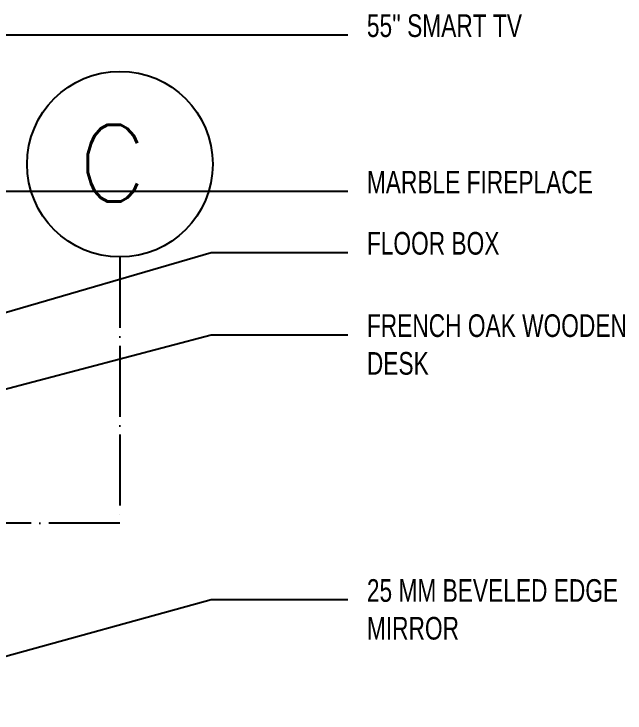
# Model space of a CAD drawing. Header units: inches. Extents: x 274057 to 444617, y 485849 to 635630.
# Drawn here: x 369409 to 371432, y 533367 to 535682 of the extents above; entities that cross this region are included whole.
import ezdxf

# ---------------------------------------------------------------- set-up
doc = ezdxf.new("R2010")
doc.units = ezdxf.units.IN
doc.header["$MEASUREMENT"] = 0
doc.linetypes.add('ACAD_ISO04W100', pattern=[30, 24, -3, 0, -3])
doc.layers.add('CQ section line', color=41, linetype='Continuous', lineweight=0)
for name, color, linetype in [('CQ text label', 3, 'Continuous'), ('CQ_callout', 34, 'Continuous'), ('Layer1', 1, 'Continuous')]:
    doc.layers.add(name, color=color, linetype=linetype)
doc.styles.add('DIM 50', font='romans.shx', dxfattribs={"width": 0.75, "height": 100})
doc.styles.get("Standard").update_dxf_attribs({"font": 'arial.ttf'})
doc.styles.add('STYL-CONCEPT', font='romans.shx')
doc.dimstyles.get("Standard").update_dxf_attribs({"dimtxt": 0.18, "dimasz": 0.18, "dimexe": 0.18, "dimexo": 0.0625, "dimgap": 0.09, "dimtad": 0, "dimtih": 1, "dimtoh": 1, "dimdec": 4, "dimzin": 0, "dimdsep": 46, "dimtxsty": 'Standard', "dimcen": 0.09, "dimadec": 0, "dimazin": 0, "dimtfac": 1, "dimtdec": 4, "dimtofl": 0, "dimtmove": 0, "dimatfit": 3, "dimfxl": 1, "dimtolj": 1, "dimtzin": 0, "dimarcsym": 0})

# ---------------------------------------------------------------- blocks, each defined once
blk = doc.blocks.new('gf-14 section line plan')
at = {"layer": 'Layer1', "linetype": 'ACAD_ISO04W100', "ltscale": 10}
for p, q in [((515934.6, -33335.7, 0), (515934.6, -34235.6, 0)), ((515934.6, -34235.6, 0), (506509.9, -34235.6, 0))]:
    blk.add_line(p, q, dxfattribs=at)
at = {"layer": 'Layer1'}
blk.add_circle((515934.6, -33022.1, 0), 313.6, dxfattribs=at)
at = {"layer": 'Layer1', "insert": (516026.1, -32889.6, 0), "char_height": 259.1, "attachment_point": 3, "style": 'STYL-CONCEPT'}
blk.add_mtext_dynamic_manual_height_columns('C', width=200.816, gutter_width=150, heights=[0], dxfattribs=at)

msp = doc.modelspace()

# ---------------------------------------------------------------- block references
at = {"layer": 'CQ section line', "xscale": 0.9800000000000004, "yscale": 0.9800000000000004, "zscale": 0.9800000000000004}
msp.add_blockref('gf-14 section line plan', (-135856, 567546.6, 0), dxfattribs=at)

# ---------------------------------------------------------------- texts
at = {"layer": 'CQ text label', "color": 3, "ltscale": 500, "char_height": 75, "width": 863.218, "attachment_point": 1, "style": 'DIM 50'}
for s, insert in [("{\\fCityBlueprint|b0|i0|c2|p2;55'' SMART TV}", (370577.6, 535681.1)), ('{\\fCityBlueprint|b0|i0|c2|p2;MARBLE FIREPLACE}', (370577.6, 535162.8)), ('{\\fCityBlueprint|b0|i0|c2|p2;FLOOR BOX}', (370577.6, 534960.4)), ('{\\fCityBlueprint|b0|i0|c2|p2;FRENCH OAK WOODEN DESK}', (370577.6, 534687.8)), ('{\\fCityBlueprint|b0|i0|c2|p2;25 MM BEVELED EDGE MIRROR}', (370577.6, 533810.7))]:
    msp.add_mtext(s, dxfattribs=dict(at, insert=insert))

# ---------------------------------------------------------------- leaders
at = {"layer": 'CQ_callout'}
for points in [[(362321.4, 534228.5), (366233.6, 535613.4), (370514.5, 535613.4)], [(362993.9, 534107.8), (366810.4, 535095), (370514.5, 535095)], [(366384.9, 533819.1), (370061.7, 534892.6), (370514.5, 534892.6)], [(366796.3, 533758.2), (370061.7, 534620), (370514.5, 534620)], [(368714.9, 533372.5), (370061.7, 533742.9), (370514.5, 533742.9)]]:
    msp.add_leader(points, dimstyle='Standard', override={"dimasz": 10, "dimldrblk": 'Dot', "dimfxl": 0.1, "dimarcsym": 2}, dxfattribs=at)

doc.saveas('drawing.dxf')
